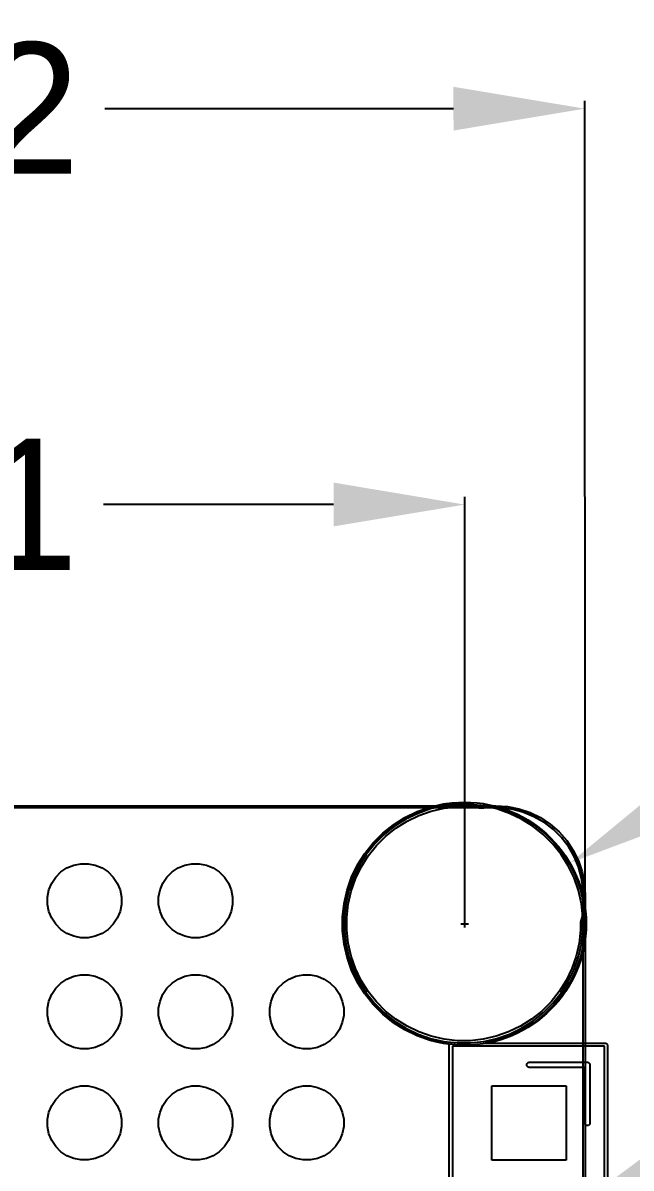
# Model space of a CAD drawing. Extents: x 99 to 187, y -188 to -32.
# Drawn here: x 147.45 to 161.35, y -57.86 to -31.69 of the extents above; entities that cross this region are included whole.
import ezdxf

# ---------------------------------------------------------------- set-up
doc = ezdxf.new("R2010")
doc.units = 0
doc.layers.get('0').update_dxf_attribs({"linetype": 'CONTINUOUS'})
doc.layers.get('Defpoints').update_dxf_attribs({"linetype": 'CONTINUOUS'})
doc.layers.add('BLACK', color=7, linetype='CONTINUOUS')
doc.dimstyles.get("Standard").update_dxf_attribs({"dimtxt": 3, "dimasz": 3, "dimexe": 0.18, "dimexo": 0.0625, "dimgap": 0.09, "dimtad": 0, "dimtih": 1, "dimtoh": 1, "dimzin": 0, "dimdsep": 46, "dimtxsty": 'Standard', "dimcen": 0.09, "dimclrd": 3, "dimclre": 3, "dimclrt": 3, "dimadec": 0, "dimazin": 0, "dimtfac": 1, "dimtofl": 0, "dimtmove": 0, "dimatfit": 3, "dimfxl": 1, "dimtolj": 1, "dimtzin": 0, "dimarcsym": 0})

# ---------------------------------------------------------------- blocks, each defined once
blk = doc.blocks.new('*D2')
at = {"color": 3, "linetype": 'Continuous', "lineweight": -2}
for p, q in [((129.844, -52.203), (129.847, -42.506)), ((157.551, -52.214), (157.554, -42.517)), ((132.847, -42.687), (138.111, -42.689)), ((154.554, -42.695), (149.291, -42.693))]:
    blk.add_line(p, q, dxfattribs=at)
at = {"color": 3, "linetype": 'Continuous'}
for points in [[(132.847, -42.187), (132.847, -43.187), (129.847, -42.686)], [(154.555, -42.195), (154.554, -43.195), (157.554, -42.697)]]:
    blk.add_solid(points, dxfattribs=at)
at = {"layer": 'Defpoints', "color": 0, "linetype": 'Continuous'}
for p in [(157.554, -42.697), (129.844, -52.266), (157.551, -52.276)]:
    blk.add_point(p, dxfattribs=at)
at = {"color": 3, "linetype": 'Continuous', "insert": (143.701, -42.691), "char_height": 3, "attachment_point": 5}
blk.add_mtext('\\A1;27.71', dxfattribs=at)
blk = doc.blocks.new('*D3')
at = {"color": 3, "linetype": 'Continuous', "lineweight": -2}
for p, q in [((127.184, -51.578), (127.173, -33.487)), ((160.305, -51.559), (160.294, -33.468)), ((130.174, -33.665), (138.144, -33.66)), ((157.294, -33.649), (149.324, -33.654))]:
    blk.add_line(p, q, dxfattribs=at)
at = {"color": 3, "linetype": 'Continuous'}
for points in [[(130.173, -33.165), (130.174, -34.165), (127.174, -33.667)], [(157.294, -33.149), (157.295, -34.149), (160.294, -33.648)]]:
    blk.add_solid(points, dxfattribs=at)
at = {"layer": 'Defpoints', "color": 0, "linetype": 'Continuous'}
for p in [(160.294, -33.648), (127.184, -51.641), (160.305, -51.622)]:
    blk.add_point(p, dxfattribs=at)
at = {"color": 3, "linetype": 'Continuous', "insert": (143.734, -33.657), "char_height": 3, "attachment_point": 5}
blk.add_mtext('\\A1;33.12', dxfattribs=at)
blk = doc.blocks.new('*D4')
at = {"color": 3, "linetype": 'Continuous', "lineweight": -2}
for p, q in [((166.342, -47.197), (162.553, -49.386)), ((169.342, -47.197), (166.342, -47.197)), ((157.461, -52.276), (157.641, -52.276)), ((157.551, -52.366), (157.551, -52.186))]:
    blk.add_line(p, q, dxfattribs=at)
at = {"color": 3, "linetype": 'Continuous'}
blk.add_solid([(162.303, -48.953), (162.803, -49.819), (159.955, -50.887)], dxfattribs=at)
at = {"layer": 'Defpoints', "color": 0, "linetype": 'Continuous'}
for p in [(159.955, -50.887), (155.146, -53.665)]:
    blk.add_point(p, dxfattribs=at)
at = {"color": 3, "linetype": 'Continuous', "insert": (175.432, -47.197), "char_height": 3, "attachment_point": 5}
blk.add_mtext('\\A1;∅5.55', dxfattribs=at)
blk = doc.blocks.new('*D11')
at = {"color": 3, "linetype": 'Continuous', "lineweight": -2}
for p, q in [((172.256, -52.616), (162.448, -57.62)), ((175.256, -52.616), (172.256, -52.616)), ((158.929, -59.37), (159.108, -59.37)), ((159.018, -59.46), (159.018, -59.28))]:
    blk.add_line(p, q, dxfattribs=at)
at = {"color": 3, "linetype": 'Continuous'}
blk.add_solid([(162.221, -57.175), (162.675, -58.066), (159.776, -58.984)], dxfattribs=at)
at = {"layer": 'Defpoints', "color": 0, "linetype": 'Continuous'}
for p in [(159.776, -58.984), (158.261, -59.756)]:
    blk.add_point(p, dxfattribs=at)
at = {"color": 3, "linetype": 'Continuous', "insert": (180.596, -52.616), "char_height": 3, "attachment_point": 5}
blk.add_mtext('\\A1;∅1.70', dxfattribs=at)
blk = doc.blocks.new('*D12')
at = {"color": 3, "linetype": 'Continuous', "lineweight": -2}
for p, q in [((177.078, -56.37), (177.078, -53.37)), ((159.081, -59.37), (177.258, -59.37)), ((159.081, -61.91), (177.258, -61.91)), ((177.078, -64.91), (177.078, -70.765)), ((177.078, -70.765), (174.078, -70.765))]:
    blk.add_line(p, q, dxfattribs=at)
at = {"color": 3, "linetype": 'Continuous'}
for points in [[(176.578, -56.37), (177.578, -56.37), (177.078, -59.37)], [(176.578, -64.91), (177.578, -64.91), (177.078, -61.91)]]:
    blk.add_solid(points, dxfattribs=at)
at = {"layer": 'Defpoints', "color": 0, "linetype": 'Continuous'}
for p in [(159.019, -59.37), (159.019, -61.91), (177.078, -61.91)]:
    blk.add_point(p, dxfattribs=at)
at = {"color": 3, "linetype": 'Continuous', "insert": (169.488, -70.765), "char_height": 3, "attachment_point": 5}
blk.add_mtext('\\A1;2.54', dxfattribs=at)

msp = doc.modelspace()

# ---------------------------------------------------------------- linework, layer by layer
at = {"linetype": 'Continuous'}
msp.add_circle((157.55065, -52.27621), 2.777012, dxfattribs=at)
at = {"layer": 'BLACK', "linetype": 'Continuous'}
for p, q in [((129.246783, -49.5782), (154.6845, -49.5782)), ((154.6845, -49.6282), (129.246783, -49.6282)), ((154.6845, -49.5782), (158.261443, -49.5782)), ((158.261442, -49.6282), (154.6845, -49.6282)), ((156.185513, -49.846825), (156.465886, -49.711804)), ((156.465886, -49.711804), (156.759614, -49.609024)), ((156.772267, -49.652944), (156.483377, -49.754031)), ((156.503139, -49.80174), (156.786563, -49.702566)), ((156.759614, -49.609024), (157.063003, -49.539778)), ((157.070659, -49.584838), (156.772267, -49.652944)), ((156.786563, -49.702566), (157.079309, -49.635749)), ((157.063003, -49.539778), (157.372238, -49.504936)), ((157.3748, -49.55057), (157.070659, -49.584838)), ((157.079309, -49.635749), (157.377696, -49.602128)), ((157.680866, -49.55057), (157.3748, -49.55057)), ((157.377696, -49.602128), (157.67797, -49.602128)), ((157.67797, -49.602128), (157.943669, -49.632065)), ((157.985007, -49.584838), (157.680866, -49.55057)), ((157.943669, -49.632065), (158.082695, -49.613763)), ((158.283399, -49.652944), (157.985007, -49.584838)), ((157.992663, -49.539778), (158.296052, -49.609024)), ((158.082695, -49.613763), (158.352971, -49.613763)), ((158.392097, -49.628203), (158.261442, -49.6282)), ((158.261443, -49.5782), (158.261444, -49.5782)), ((158.261444, -49.5782), (158.528161, -49.595686)), ((158.572289, -49.754031), (158.283399, -49.652944)), ((158.296052, -49.609024), (158.58978, -49.711804)), ((158.352971, -49.613763), (158.620935, -49.649041)), ((158.65117, -49.662314), (158.392097, -49.628203)), ((158.528161, -49.595686), (158.790314, -49.647835)), ((158.58978, -49.711804), (158.870153, -49.846825)), ((158.620935, -49.649041), (158.882001, -49.718994)), ((158.903575, -49.729948), (158.65117, -49.662314)), ((158.790314, -49.647835), (159.043418, -49.733754)), ((158.882001, -49.718994), (159.131704, -49.822424)), ((155.92202, -50.012389), (156.185513, -49.846825)), ((156.207622, -49.886828), (155.948469, -50.049665)), ((155.978351, -50.09178), (156.232601, -49.932025)), ((156.483377, -49.754031), (156.207622, -49.886828)), ((156.232601, -49.932025), (156.503139, -49.80174)), ((158.848044, -49.886828), (158.572289, -49.754031)), ((159.107197, -50.049665), (158.848044, -49.886828)), ((158.870153, -49.846825), (159.133646, -50.012389)), ((159.144993, -49.829948), (158.903575, -49.729948)), ((159.043418, -49.733754), (159.283143, -49.851973)), ((159.131704, -49.822424), (159.365769, -49.957562)), ((159.371294, -49.960601), (159.144993, -49.829948)), ((159.283143, -49.851973), (159.505387, -50.00047)), ((159.365769, -49.957562), (159.580194, -50.122095)), ((159.578606, -50.119674), (159.371294, -49.960601)), ((155.458676, -50.426458), (155.678721, -50.206413)), ((155.709177, -50.240493), (155.492756, -50.456914)), ((155.678721, -50.206413), (155.92202, -50.012389)), ((155.948469, -50.049665), (155.709177, -50.240493)), ((155.743587, -50.278998), (155.978351, -50.09178)), ((159.346489, -50.240493), (159.107197, -50.049665)), ((159.133646, -50.012389), (159.376945, -50.206413)), ((159.56291, -50.456914), (159.346489, -50.240493)), ((159.376945, -50.206413), (159.59699, -50.426458)), ((159.505387, -50.00047), (159.706349, -50.176703)), ((159.763382, -50.304444), (159.578606, -50.119674)), ((159.580194, -50.122095), (159.771308, -50.313209)), ((159.706349, -50.176703), (159.882589, -50.377659)), ((155.264652, -50.669757), (155.458676, -50.426458)), ((155.492756, -50.456914), (155.301928, -50.696206)), ((155.344043, -50.726088), (155.531261, -50.491324)), ((155.531261, -50.491324), (155.743587, -50.278998)), ((159.753738, -50.696206), (159.56291, -50.456914)), ((159.59699, -50.426458), (159.791014, -50.669757)), ((159.922462, -50.511751), (159.763382, -50.304444)), ((159.771308, -50.313209), (159.935841, -50.527634)), ((159.882589, -50.377659), (160.031093, -50.599898)), ((160.053123, -50.738048), (159.922462, -50.511751)), ((155.099088, -50.93325), (155.264652, -50.669757)), ((155.301928, -50.696206), (155.139091, -50.955359)), ((155.184288, -50.980338), (155.344043, -50.726088)), ((159.916575, -50.955359), (159.753738, -50.696206)), ((159.791014, -50.669757), (159.956578, -50.93325)), ((159.935841, -50.527634), (160.070979, -50.761699)), ((160.031093, -50.599898), (160.14932, -50.839619)), ((160.15313, -50.979462), (160.053123, -50.738048)), ((160.070979, -50.761699), (160.174409, -51.011402)), ((148.320766, -51.092941), (148.459313, -51.000367)), ((148.459313, -51.000367), (148.613258, -50.936601)), ((148.613258, -50.936601), (148.776685, -50.904093)), ((148.776685, -50.904093), (148.943315, -50.904093)), ((148.943315, -50.904093), (149.106742, -50.936601)), ((149.106742, -50.936601), (149.260687, -51.000367)), ((149.260687, -51.000367), (149.399234, -51.092941)), ((150.860766, -51.092941), (150.999313, -51.000367)), ((150.999313, -51.000367), (151.153258, -50.936601)), ((151.153258, -50.936601), (151.316685, -50.904093)), ((151.316685, -50.904093), (151.483315, -50.904093)), ((151.483315, -50.904093), (151.646742, -50.936601)), ((151.646742, -50.936601), (151.800687, -51.000367)), ((151.800687, -51.000367), (151.939234, -51.092941)), ((154.964067, -51.213623), (155.099088, -50.93325)), ((155.139091, -50.955359), (155.006294, -51.231114)), ((155.054003, -51.250876), (155.184288, -50.980338)), ((160.049372, -51.231114), (159.916575, -50.955359)), ((159.956578, -50.93325), (160.091599, -51.213623)), ((160.14932, -50.839619), (160.235247, -51.092721)), ((160.220773, -51.231865), (160.15313, -50.979462)), ((160.174409, -51.011402), (160.244362, -51.272468)), ((148.110367, -51.349313), (148.202941, -51.210766)), ((148.202941, -51.210766), (148.320766, -51.092941)), ((149.399234, -51.092941), (149.517059, -51.210766)), ((149.517059, -51.210766), (149.609633, -51.349313)), ((150.650367, -51.349313), (150.742941, -51.210766)), ((150.742941, -51.210766), (150.860766, -51.092941)), ((151.939234, -51.092941), (152.057059, -51.210766)), ((152.057059, -51.210766), (152.149633, -51.349313)), ((154.861287, -51.507351), (154.964067, -51.213623)), ((155.006294, -51.231114), (154.905207, -51.520004)), ((154.954829, -51.5343), (155.054003, -51.250876)), ((160.150459, -51.520004), (160.049372, -51.231114)), ((160.091599, -51.213623), (160.194379, -51.507351)), ((160.254893, -51.490937), (160.220773, -51.231865)), ((160.235247, -51.092721), (160.287405, -51.354872)), ((160.244362, -51.272468), (160.27964, -51.540432)), ((148.014093, -51.666685), (148.046601, -51.503258)), ((148.046601, -51.503258), (148.110367, -51.349313)), ((149.609633, -51.349313), (149.673399, -51.503258)), ((149.673399, -51.503258), (149.705907, -51.666685)), ((150.554093, -51.666685), (150.586601, -51.503258)), ((150.586601, -51.503258), (150.650367, -51.349313)), ((152.149633, -51.349313), (152.213399, -51.503258)), ((152.213399, -51.503258), (152.245907, -51.666685)), ((154.792041, -51.81074), (154.861287, -51.507351)), ((154.905207, -51.520004), (154.837101, -51.818396)), ((154.888012, -51.827046), (154.954829, -51.5343)), ((160.218565, -51.818396), (160.150459, -51.520004)), ((160.194379, -51.507351), (160.263625, -51.81074)), ((160.254899, -51.621253), (160.254893, -51.490937)), ((160.27964, -51.540432), (160.27964, -51.810708)), ((160.287405, -51.354872), (160.3049, -51.621589)), ((148.014093, -51.833315), (148.014093, -51.666685)), ((149.705907, -51.666685), (149.705907, -51.833315)), ((150.554093, -51.833315), (150.554093, -51.666685)), ((152.245907, -51.666685), (152.245907, -51.833315)), ((154.757199, -52.119975), (154.792041, -51.81074)), ((154.837101, -51.818396), (154.802833, -52.122537)), ((160.252833, -52.122537), (160.218565, -51.818396)), ((160.27964, -51.810708), (160.244362, -52.078672)), ((160.254833, -51.62159), (160.254899, -51.621253)), ((160.254833, -158.111995), (160.254833, -51.62159)), ((160.263625, -51.81074), (160.298467, -52.119975)), ((160.3049, -51.621589), (160.304833, -51.621589)), ((160.304833, -51.621589), (160.304833, -51.62159)), ((160.304833, -51.62159), (160.304833, -158.112)), ((148.046601, -51.996742), (148.014093, -51.833315)), ((148.110367, -52.150687), (148.046601, -51.996742)), ((149.673399, -51.996742), (149.609633, -52.150687)), ((149.705907, -51.833315), (149.673399, -51.996742)), ((150.586601, -51.996742), (150.554093, -51.833315)), ((150.650367, -52.150687), (150.586601, -51.996742)), ((152.213399, -51.996742), (152.149633, -52.150687)), ((152.245907, -51.833315), (152.213399, -51.996742)), ((154.854391, -52.125433), (154.888012, -51.827046)), ((160.244362, -52.078672), (160.201275, -52.239473)), ((148.202941, -52.289234), (148.110367, -52.150687)), ((148.320766, -52.407059), (148.202941, -52.289234)), ((149.517059, -52.289234), (149.399234, -52.407059)), ((149.609633, -52.150687), (149.517059, -52.289234)), ((150.742941, -52.289234), (150.650367, -52.150687)), ((150.860766, -52.407059), (150.742941, -52.289234)), ((152.057059, -52.289234), (151.939234, -52.407059)), ((152.149633, -52.150687), (152.057059, -52.289234)), ((154.757199, -52.122537), (154.757199, -52.119975)), ((154.757199, -52.431165), (154.757199, -52.122537)), ((154.802833, -52.122537), (154.802833, -52.428603)), ((154.854391, -52.425707), (154.854391, -52.125433)), ((160.201275, -52.239473), (160.201275, -52.425707)), ((160.252833, -52.428603), (160.252833, -52.122537)), ((160.298467, -52.119975), (160.298467, -52.431165)), ((148.459313, -52.499633), (148.320766, -52.407059)), ((148.613258, -52.563399), (148.459313, -52.499633)), ((148.776685, -52.595907), (148.613258, -52.563399)), ((148.943315, -52.595907), (148.776685, -52.595907)), ((149.106742, -52.563399), (148.943315, -52.595907)), ((149.260687, -52.499633), (149.106742, -52.563399)), ((149.399234, -52.407059), (149.260687, -52.499633)), ((150.999313, -52.499633), (150.860766, -52.407059)), ((151.153258, -52.563399), (150.999313, -52.499633)), ((151.316685, -52.595907), (151.153258, -52.563399)), ((151.483315, -52.595907), (151.316685, -52.595907)), ((151.646742, -52.563399), (151.483315, -52.595907)), ((151.800687, -52.499633), (151.646742, -52.563399)), ((151.939234, -52.407059), (151.800687, -52.499633)), ((154.792041, -52.7404), (154.757199, -52.431165)), ((154.802833, -52.428603), (154.837101, -52.732744)), ((154.888012, -52.724094), (154.854391, -52.425707)), ((160.201275, -52.425707), (160.167654, -52.724094)), ((160.218565, -52.732744), (160.252833, -52.428603)), ((160.298467, -52.431165), (160.263625, -52.7404)), ((154.861287, -53.043789), (154.792041, -52.7404)), ((154.837101, -52.732744), (154.905207, -53.031136)), ((154.954829, -53.01684), (154.888012, -52.724094)), ((160.167654, -52.724094), (160.100837, -53.01684)), ((160.150459, -53.031136), (160.218565, -52.732744)), ((160.263625, -52.7404), (160.194379, -53.043789)), ((154.964067, -53.337517), (154.861287, -53.043789)), ((154.905207, -53.031136), (155.006294, -53.320026)), ((155.054003, -53.300264), (154.954829, -53.01684)), ((160.100837, -53.01684), (160.001663, -53.300264)), ((160.049372, -53.320026), (160.150459, -53.031136)), ((160.194379, -53.043789), (160.091599, -53.337517)), ((155.099088, -53.61789), (154.964067, -53.337517)), ((155.006294, -53.320026), (155.139091, -53.595781)), ((155.184288, -53.570802), (155.054003, -53.300264)), ((160.001663, -53.300264), (159.871378, -53.570802)), ((159.916575, -53.595781), (160.049372, -53.320026)), ((160.091599, -53.337517), (159.956578, -53.61789)), ((148.202941, -53.750766), (148.320766, -53.632941)), ((148.320766, -53.632941), (148.459313, -53.540367)), ((148.459313, -53.540367), (148.613258, -53.476601)), ((148.613258, -53.476601), (148.776685, -53.444093)), ((148.776685, -53.444093), (148.943315, -53.444093)), ((148.943315, -53.444093), (149.106742, -53.476601)), ((149.106742, -53.476601), (149.260687, -53.540367)), ((149.260687, -53.540367), (149.399234, -53.632941)), ((149.399234, -53.632941), (149.517059, -53.750766)), ((150.742941, -53.750766), (150.860766, -53.632941)), ((150.860766, -53.632941), (150.999313, -53.540367)), ((150.999313, -53.540367), (151.153258, -53.476601)), ((151.153258, -53.476601), (151.316685, -53.444093)), ((151.316685, -53.444093), (151.483315, -53.444093)), ((151.483315, -53.444093), (151.646742, -53.476601)), ((151.646742, -53.476601), (151.800687, -53.540367)), ((151.800687, -53.540367), (151.939234, -53.632941)), ((151.939234, -53.632941), (152.057059, -53.750766)), ((153.282941, -53.750766), (153.400766, -53.632941)), ((153.400766, -53.632941), (153.539313, -53.540367)), ((153.539313, -53.540367), (153.693258, -53.476601)), ((153.693258, -53.476601), (153.856685, -53.444093)), ((153.856685, -53.444093), (154.023315, -53.444093)), ((154.023315, -53.444093), (154.186742, -53.476601)), ((154.186742, -53.476601), (154.340687, -53.540367)), ((154.340687, -53.540367), (154.479234, -53.632941)), ((154.479234, -53.632941), (154.597059, -53.750766)), ((155.264652, -53.881383), (155.099088, -53.61789)), ((155.139091, -53.595781), (155.301928, -53.854934)), ((155.344043, -53.825052), (155.184288, -53.570802)), ((159.871378, -53.570802), (159.711623, -53.825052)), ((159.753738, -53.854934), (159.916575, -53.595781)), ((159.956578, -53.61789), (159.791014, -53.881383)), ((148.046601, -54.043258), (148.110367, -53.889313)), ((148.110367, -53.889313), (148.202941, -53.750766)), ((149.517059, -53.750766), (149.609633, -53.889313)), ((149.609633, -53.889313), (149.673399, -54.043258)), ((150.586601, -54.043258), (150.650367, -53.889313)), ((150.650367, -53.889313), (150.742941, -53.750766)), ((152.057059, -53.750766), (152.149633, -53.889313)), ((152.149633, -53.889313), (152.213399, -54.043258)), ((153.126601, -54.043258), (153.190367, -53.889313)), ((153.190367, -53.889313), (153.282941, -53.750766)), ((154.597059, -53.750766), (154.689633, -53.889313)), ((154.689633, -53.889313), (154.753399, -54.043258)), ((155.458676, -54.124682), (155.264652, -53.881383)), ((155.301928, -53.854934), (155.492756, -54.094226)), ((155.531261, -54.059816), (155.344043, -53.825052)), ((159.711623, -53.825052), (159.524405, -54.059816)), ((159.56291, -54.094226), (159.753738, -53.854934)), ((159.791014, -53.881383), (159.59699, -54.124682)), ((148.014093, -54.206685), (148.046601, -54.043258)), ((149.673399, -54.043258), (149.705907, -54.206685)), ((150.554093, -54.206685), (150.586601, -54.043258)), ((152.213399, -54.043258), (152.245907, -54.206685)), ((153.094093, -54.206685), (153.126601, -54.043258)), ((154.753399, -54.043258), (154.785907, -54.206685)), ((155.678721, -54.344727), (155.458676, -54.124682)), ((155.492756, -54.094226), (155.709177, -54.310647)), ((155.743587, -54.272142), (155.531261, -54.059816)), ((159.524405, -54.059816), (159.312079, -54.272142)), ((159.346489, -54.310647), (159.56291, -54.094226)), ((159.59699, -54.124682), (159.376945, -54.344727)), ((148.014093, -54.373315), (148.014093, -54.206685)), ((148.046601, -54.536742), (148.014093, -54.373315)), ((149.705907, -54.373315), (149.673399, -54.536742)), ((149.705907, -54.206685), (149.705907, -54.373315)), ((150.554093, -54.373315), (150.554093, -54.206685)), ((150.586601, -54.536742), (150.554093, -54.373315)), ((152.245907, -54.373315), (152.213399, -54.536742)), ((152.245907, -54.206685), (152.245907, -54.373315)), ((153.094093, -54.373315), (153.094093, -54.206685)), ((153.126601, -54.536742), (153.094093, -54.373315)), ((154.785907, -54.373315), (154.753399, -54.536742)), ((154.785907, -54.206685), (154.785907, -54.373315)), ((155.92202, -54.538751), (155.678721, -54.344727)), ((155.709177, -54.310647), (155.948469, -54.501475)), ((155.978351, -54.45936), (155.743587, -54.272142)), ((159.312079, -54.272142), (159.077315, -54.45936)), ((159.107197, -54.501475), (159.346489, -54.310647)), ((159.376945, -54.344727), (159.133646, -54.538751)), ((148.110367, -54.690687), (148.046601, -54.536742)), ((148.202941, -54.829234), (148.110367, -54.690687)), ((149.609633, -54.690687), (149.517059, -54.829234)), ((149.673399, -54.536742), (149.609633, -54.690687)), ((150.650367, -54.690687), (150.586601, -54.536742)), ((150.742941, -54.829234), (150.650367, -54.690687)), ((152.149633, -54.690687), (152.057059, -54.829234)), ((152.213399, -54.536742), (152.149633, -54.690687)), ((153.190367, -54.690687), (153.126601, -54.536742)), ((153.282941, -54.829234), (153.190367, -54.690687)), ((154.689633, -54.690687), (154.597059, -54.829234)), ((154.753399, -54.536742), (154.689633, -54.690687)), ((156.185513, -54.704315), (155.92202, -54.538751)), ((155.948469, -54.501475), (156.207622, -54.664312)), ((156.232601, -54.619115), (155.978351, -54.45936)), ((156.207622, -54.664312), (156.483377, -54.797109)), ((156.503139, -54.7494), (156.232601, -54.619115)), ((158.823065, -54.619115), (158.552527, -54.7494)), ((158.572289, -54.797109), (158.848044, -54.664312)), ((159.077315, -54.45936), (158.823065, -54.619115)), ((158.848044, -54.664312), (159.107197, -54.501475)), ((159.133646, -54.538751), (158.870153, -54.704315)), ((148.320766, -54.947059), (148.202941, -54.829234)), ((148.459313, -55.039633), (148.320766, -54.947059)), ((149.399234, -54.947059), (149.260687, -55.039633)), ((149.517059, -54.829234), (149.399234, -54.947059)), ((150.860766, -54.947059), (150.742941, -54.829234)), ((150.999313, -55.039633), (150.860766, -54.947059)), ((151.939234, -54.947059), (151.800687, -55.039633)), ((152.057059, -54.829234), (151.939234, -54.947059)), ((153.400766, -54.947059), (153.282941, -54.829234)), ((153.539313, -55.039633), (153.400766, -54.947059)), ((154.479234, -54.947059), (154.340687, -55.039633)), ((154.597059, -54.829234), (154.479234, -54.947059)), ((156.465886, -54.839336), (156.185513, -54.704315)), ((156.759614, -54.942116), (156.465886, -54.839336)), ((156.483377, -54.797109), (156.772267, -54.898196)), ((156.786563, -54.848574), (156.503139, -54.7494)), ((157.063003, -55.011362), (156.759614, -54.942116)), ((156.772267, -54.898196), (157.070659, -54.966302)), ((157.079309, -54.915391), (156.786563, -54.848574)), ((157.377696, -54.949012), (157.079309, -54.915391)), ((157.67797, -54.949012), (157.377696, -54.949012)), ((157.976357, -54.915391), (157.67797, -54.949012)), ((158.269103, -54.848574), (157.976357, -54.915391)), ((157.985007, -54.966302), (158.283399, -54.898196)), ((158.296052, -54.942116), (158.010022, -55.0074)), ((158.552527, -54.7494), (158.269103, -54.848574)), ((158.283399, -54.898196), (158.572289, -54.797109)), ((158.58978, -54.839336), (158.296052, -54.942116)), ((158.870153, -54.704315), (158.58978, -54.839336)), ((148.613258, -55.103399), (148.459313, -55.039633)), ((148.776685, -55.135907), (148.613258, -55.103399)), ((148.943315, -55.135907), (148.776685, -55.135907)), ((149.106742, -55.103399), (148.943315, -55.135907)), ((149.260687, -55.039633), (149.106742, -55.103399)), ((151.153258, -55.103399), (150.999313, -55.039633)), ((151.316685, -55.135907), (151.153258, -55.103399)), ((151.483315, -55.135907), (151.316685, -55.135907)), ((151.646742, -55.103399), (151.483315, -55.135907)), ((151.800687, -55.039633), (151.646742, -55.103399)), ((153.693258, -55.103399), (153.539313, -55.039633)), ((153.856685, -55.135907), (153.693258, -55.103399)), ((154.023315, -55.135907), (153.856685, -55.135907)), ((154.186742, -55.103399), (154.023315, -55.135907)), ((154.340687, -55.039633), (154.186742, -55.103399)), ((157.200307, -55.026832), (157.063003, -55.011362)), ((157.070659, -54.966302), (157.3748, -55.00057)), ((157.1992, -55.0324), (157.200307, -55.026832)), ((157.1992, -96.7324), (157.1992, -55.0324)), ((157.275, -55.075), (157.275, -96.685)), ((160.7492, -55.075), (157.275, -55.075)), ((157.3748, -55.00057), (157.680866, -55.00057)), ((157.680866, -55.00057), (157.985007, -54.966302)), ((158.010022, -55.0074), (160.7742, -55.0074)), ((160.7492, -96.685), (160.7492, -55.075)), ((160.7742, -55.0074), (160.783767, -55.009303)), ((160.783767, -55.009303), (160.797297, -55.022833)), ((160.797297, -55.022833), (160.798046, -55.0266)), ((160.798046, -55.0266), (160.799567, -55.026903)), ((160.799567, -55.026903), (160.813097, -55.040433)), ((160.813097, -55.040433), (160.815, -55.05)), ((160.815, -55.05), (160.815, -96.71)), ((158.968767, -55.479439), (159.001239, -55.446967)), ((158.968767, -55.525361), (158.968767, -55.479439)), ((159.001239, -55.446967), (159.0242, -55.4424)), ((159.0242, -55.4424), (160.3542, -55.4424)), ((160.3542, -55.4424), (160.377161, -55.446967)), ((160.377161, -55.446967), (160.409633, -55.479439)), ((160.409633, -55.479439), (160.4142, -55.5024)), ((159.001239, -55.557833), (158.968767, -55.525361)), ((159.0242, -55.5624), (159.001239, -55.557833)), ((160.2942, -55.5624), (159.0242, -55.5624)), ((160.2942, -56.8324), (160.2942, -55.5624)), ((160.4142, -55.5024), (160.4142, -56.8324)), ((148.613258, -56.016601), (148.776685, -55.984093)), ((148.776685, -55.984093), (148.943315, -55.984093)), ((148.943315, -55.984093), (149.106742, -56.016601)), ((151.153258, -56.016601), (151.316685, -55.984093)), ((151.316685, -55.984093), (151.483315, -55.984093)), ((151.483315, -55.984093), (151.646742, -56.016601)), ((153.693258, -56.016601), (153.856685, -55.984093)), ((153.856685, -55.984093), (154.023315, -55.984093)), ((154.023315, -55.984093), (154.186742, -56.016601)), ((158.1685, -57.68), (158.1685, -55.98)), ((158.1685, -55.98), (159.8685, -55.98)), ((159.8685, -55.98), (159.8685, -57.68)), ((148.202941, -56.290766), (148.320766, -56.172941)), ((148.320766, -56.172941), (148.459313, -56.080367)), ((148.459313, -56.080367), (148.613258, -56.016601)), ((149.106742, -56.016601), (149.260687, -56.080367)), ((149.260687, -56.080367), (149.399234, -56.172941)), ((149.399234, -56.172941), (149.517059, -56.290766)), ((150.742941, -56.290766), (150.860766, -56.172941)), ((150.860766, -56.172941), (150.999313, -56.080367)), ((150.999313, -56.080367), (151.153258, -56.016601)), ((151.646742, -56.016601), (151.800687, -56.080367)), ((151.800687, -56.080367), (151.939234, -56.172941)), ((151.939234, -56.172941), (152.057059, -56.290766)), ((153.282941, -56.290766), (153.400766, -56.172941)), ((153.400766, -56.172941), (153.539313, -56.080367)), ((153.539313, -56.080367), (153.693258, -56.016601)), ((154.186742, -56.016601), (154.340687, -56.080367)), ((154.340687, -56.080367), (154.479234, -56.172941)), ((154.479234, -56.172941), (154.597059, -56.290766)), ((148.046601, -56.583258), (148.110367, -56.429313)), ((148.110367, -56.429313), (148.202941, -56.290766)), ((149.517059, -56.290766), (149.609633, -56.429313)), ((149.609633, -56.429313), (149.673399, -56.583258)), ((150.586601, -56.583258), (150.650367, -56.429313)), ((150.650367, -56.429313), (150.742941, -56.290766)), ((152.057059, -56.290766), (152.149633, -56.429313)), ((152.149633, -56.429313), (152.213399, -56.583258)), ((153.126601, -56.583258), (153.190367, -56.429313)), ((153.190367, -56.429313), (153.282941, -56.290766)), ((154.597059, -56.290766), (154.689633, -56.429313)), ((154.689633, -56.429313), (154.753399, -56.583258)), ((148.014093, -56.746685), (148.046601, -56.583258)), ((148.014093, -56.913315), (148.014093, -56.746685)), ((149.673399, -56.583258), (149.705907, -56.746685)), ((149.705907, -56.746685), (149.705907, -56.913315)), ((150.554093, -56.746685), (150.586601, -56.583258)), ((150.554093, -56.913315), (150.554093, -56.746685)), ((152.213399, -56.583258), (152.245907, -56.746685)), ((152.245907, -56.746685), (152.245907, -56.913315)), ((153.094093, -56.746685), (153.126601, -56.583258)), ((153.094093, -56.913315), (153.094093, -56.746685)), ((154.753399, -56.583258), (154.785907, -56.746685)), ((154.785907, -56.746685), (154.785907, -56.913315)), ((148.046601, -57.076742), (148.014093, -56.913315)), ((149.705907, -56.913315), (149.673399, -57.076742)), ((150.586601, -57.076742), (150.554093, -56.913315)), ((152.245907, -56.913315), (152.213399, -57.076742)), ((153.126601, -57.076742), (153.094093, -56.913315)), ((154.785907, -56.913315), (154.753399, -57.076742)), ((160.298767, -56.855361), (160.2942, -56.8324)), ((160.331239, -56.887833), (160.298767, -56.855361)), ((160.377161, -56.887833), (160.331239, -56.887833)), ((160.409633, -56.855361), (160.377161, -56.887833)), ((160.4142, -56.8324), (160.409633, -56.855361)), ((148.110367, -57.230687), (148.046601, -57.076742)), ((148.202941, -57.369234), (148.110367, -57.230687)), ((149.609633, -57.230687), (149.517059, -57.369234)), ((149.673399, -57.076742), (149.609633, -57.230687)), ((150.650367, -57.230687), (150.586601, -57.076742)), ((150.742941, -57.369234), (150.650367, -57.230687)), ((152.149633, -57.230687), (152.057059, -57.369234)), ((152.213399, -57.076742), (152.149633, -57.230687)), ((153.190367, -57.230687), (153.126601, -57.076742)), ((153.282941, -57.369234), (153.190367, -57.230687)), ((154.689633, -57.230687), (154.597059, -57.369234)), ((154.753399, -57.076742), (154.689633, -57.230687)), ((148.320766, -57.487059), (148.202941, -57.369234)), ((148.459313, -57.579633), (148.320766, -57.487059)), ((148.613258, -57.643399), (148.459313, -57.579633)), ((149.260687, -57.579633), (149.106742, -57.643399)), ((149.399234, -57.487059), (149.260687, -57.579633)), ((149.517059, -57.369234), (149.399234, -57.487059)), ((150.860766, -57.487059), (150.742941, -57.369234)), ((150.999313, -57.579633), (150.860766, -57.487059)), ((151.153258, -57.643399), (150.999313, -57.579633)), ((151.800687, -57.579633), (151.646742, -57.643399)), ((151.939234, -57.487059), (151.800687, -57.579633)), ((152.057059, -57.369234), (151.939234, -57.487059)), ((153.400766, -57.487059), (153.282941, -57.369234)), ((153.539313, -57.579633), (153.400766, -57.487059)), ((153.693258, -57.643399), (153.539313, -57.579633)), ((154.340687, -57.579633), (154.186742, -57.643399)), ((154.479234, -57.487059), (154.340687, -57.579633)), ((154.597059, -57.369234), (154.479234, -57.487059)), ((148.776685, -57.675907), (148.613258, -57.643399)), ((148.943315, -57.675907), (148.776685, -57.675907)), ((149.106742, -57.643399), (148.943315, -57.675907)), ((151.316685, -57.675907), (151.153258, -57.643399)), ((151.483315, -57.675907), (151.316685, -57.675907)), ((151.646742, -57.643399), (151.483315, -57.675907)), ((153.856685, -57.675907), (153.693258, -57.643399)), ((154.023315, -57.675907), (153.856685, -57.675907)), ((154.186742, -57.643399), (154.023315, -57.675907)), ((159.8685, -57.68), (158.1685, -57.68))]:
    msp.add_line(p, q, dxfattribs=at)

# ---------------------------------------------------------------- dimensions: what is measured, and where the dimension line sits
at = {"linetype": 'Continuous'}
for p1, p2, distance, picture, middle in [((127.184034, -51.640952), (160.304833, -51.62159), 17.974078, '*D3', (143.733926, -33.657196)), ((129.843612, -52.26557), (157.55065, -52.27621), 9.579587, '*D2', (143.70081, -42.691304))]:
    dim = msp.add_aligned_dim(p1=p1, p2=p2, distance=distance, dimstyle='Standard', dxfattribs=at)
    dim.commit()
    dim.dimension.update_dxf_attribs({"geometry": picture, "text_midpoint": middle})
for p1, p2, picture, middle in [((155.146122, -53.665468), (159.955178, -50.886953), '*D4', (175.431611, -47.197083)), ((158.261351, -59.756297), (159.775649, -58.983703), '*D11', (180.59571, -52.616383))]:
    dim = msp.add_diameter_dim_2p(p1=p1, p2=p2, dimstyle='Standard', dxfattribs=at)
    dim.commit()
    dim.dimension.update_dxf_attribs({"geometry": picture, "text_midpoint": middle, "dimtype": 163})
dim = msp.add_linear_dim(base=(177.078331, -61.91), p1=(159.0185, -59.37), p2=(159.0185, -61.91), angle=90, dimstyle='Standard', dxfattribs=at)
dim.commit()
dim.dimension.update_dxf_attribs({"geometry": '*D12', "text_midpoint": (169.488331, -70.764612), "dimtype": 160})

doc.saveas('drawing.dxf')
